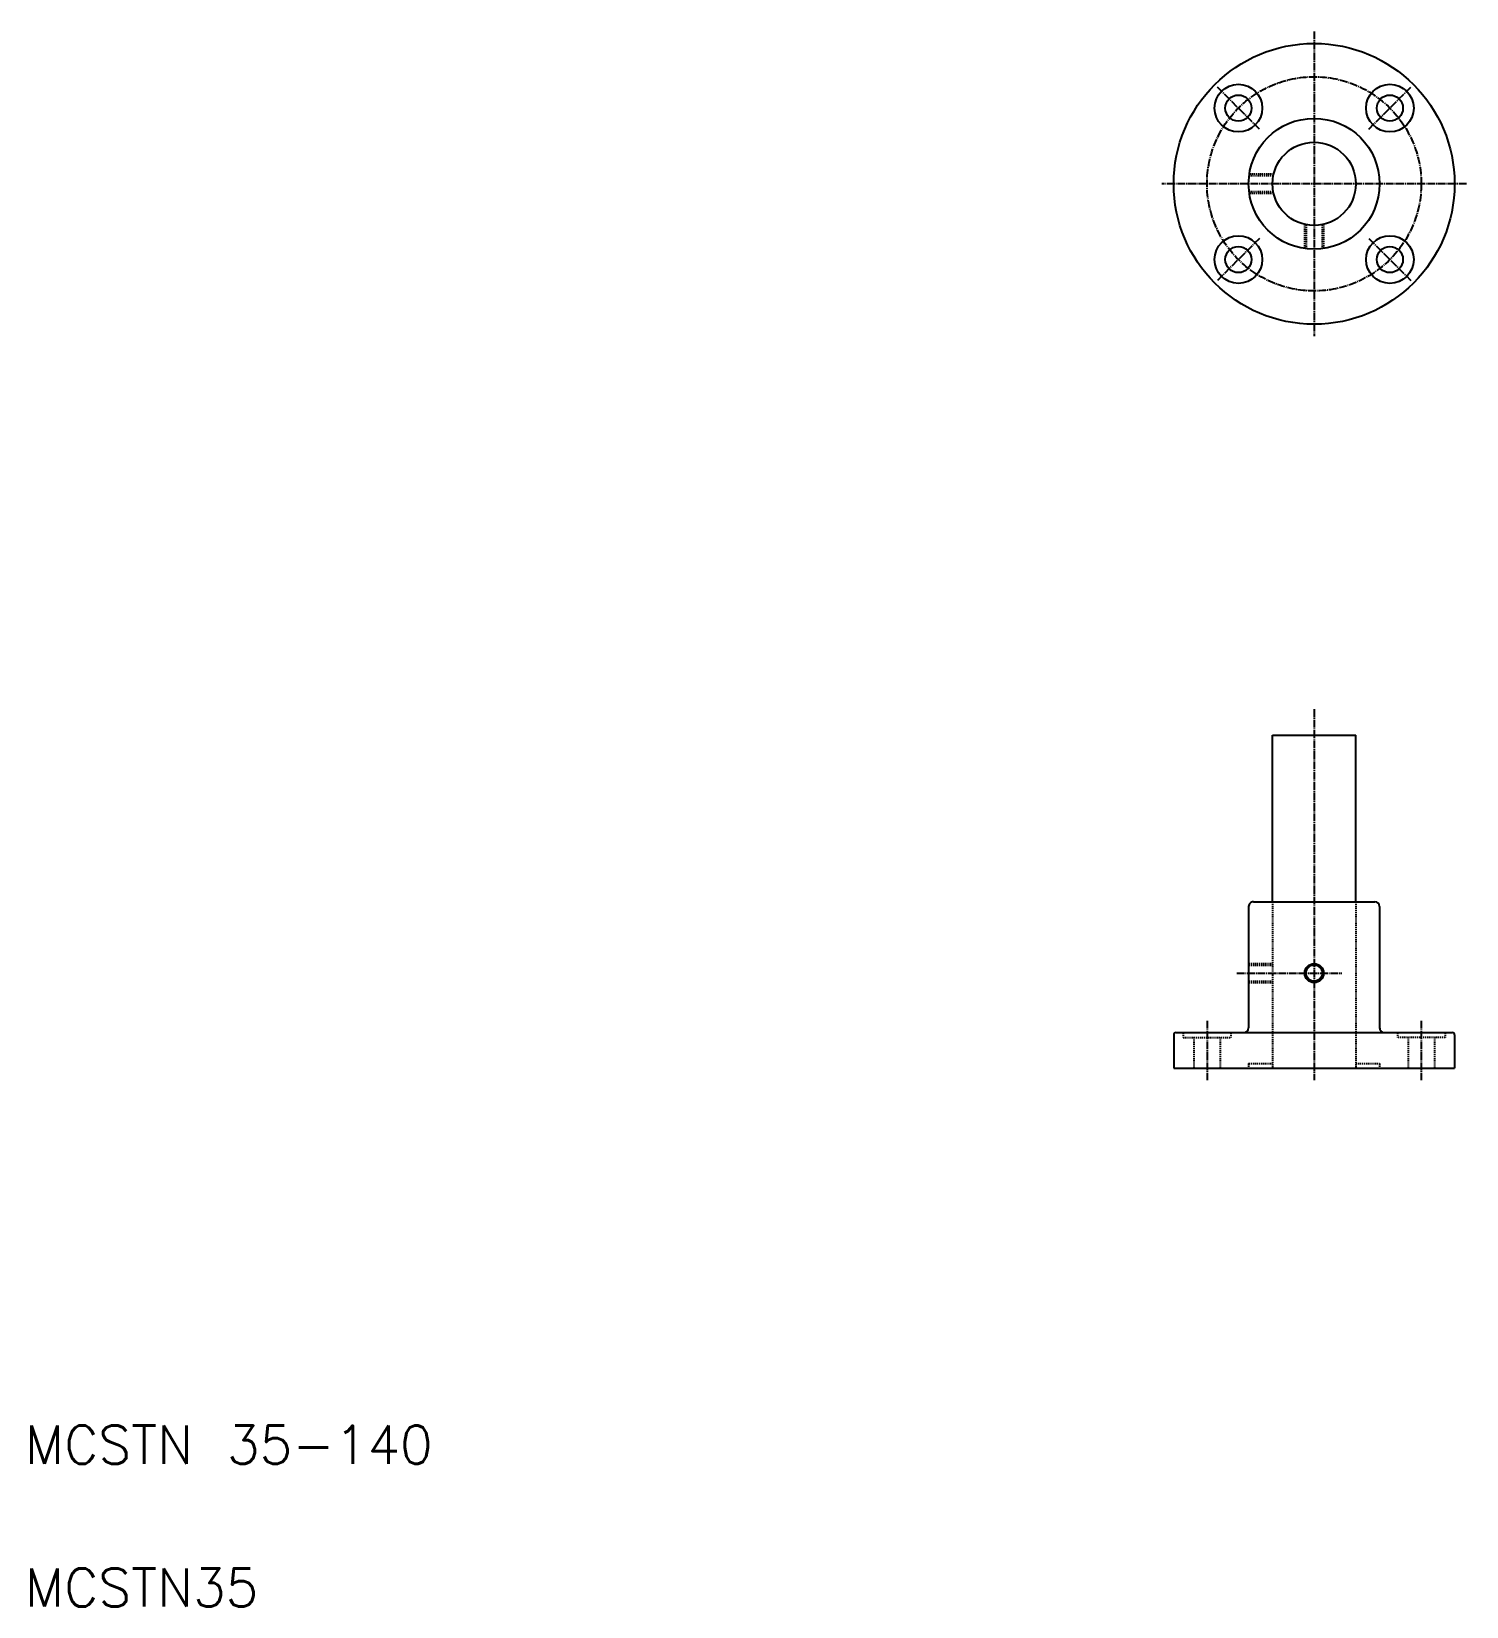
# Model space of a CAD drawing. Extents: x 43 to 646, y 40 to 702.
import ezdxf

# ---------------------------------------------------------------- set-up
doc = ezdxf.new("R2010")
doc.units = 0
doc.header["$LTSCALE"] = 0.25
doc.linetypes.add('CENTER', pattern=[17.5, 13, -1.5, 1.5, -1.5])
doc.linetypes.add('DASHED', pattern=[3.5, 2, -1.5])
doc.layers.get('0').update_dxf_attribs({"linetype": 'CONTINUOUS'})
doc.layers.add('CENTER', color=1, linetype='CENTER')
doc.styles.get("Standard").update_dxf_attribs({"font": 'txt', "bigfont": 'BIGFONT'})

msp = doc.modelspace()

# ---------------------------------------------------------------- linework, layer by layer
at = {"color": 3, "linetype": 'DASHED'}
for p, q in [((564.39, 641.22), (554.27, 641.22)), ((564.52, 641.82), (554.35, 641.82)), ((564.39, 634.42), (554.27, 634.42)), ((564.52, 633.82), (554.35, 633.82)), ((577.55, 620.79), (577.55, 610.62)), ((578.15, 620.66), (578.15, 610.54)), ((584.95, 620.66), (584.95, 610.54)), ((585.55, 620.79), (585.55, 610.62)), ((564.05, 336.15), (564.05, 266.15)), ((599.05, 336.15), (599.05, 266.15)), ((554.05, 310.15), (564.05, 310.15)), ((554.05, 309.55), (564.05, 309.55)), ((554.05, 302.75), (564.05, 302.75)), ((554.05, 302.15), (564.05, 302.15)), ((526.55, 281.15), (526.55, 279.15)), ((526.55, 279.15), (546.55, 279.15)), ((531.05, 279.15), (531.05, 266.15)), ((542.05, 279.15), (542.05, 266.15)), ((546.55, 281.15), (546.55, 279.15)), ((616.55, 281.15), (616.55, 279.15)), ((636.55, 279.15), (616.55, 279.15)), ((621.05, 279.15), (621.05, 266.15)), ((632.05, 279.15), (632.05, 266.15)), ((636.55, 281.15), (636.55, 279.15)), ((554.05, 268.15), (564.05, 268.15)), ((554.05, 268.15), (554.05, 266.15)), ((599.05, 268.15), (609.05, 268.15)), ((609.05, 268.15), (609.05, 266.15))]:
    msp.add_line(p, q, dxfattribs=at)
for p, q in [((559.43, 641.82), (559.43, 641.82)), ((561.98, 641.82), (561.98, 641.82)), ((564.05, 406.15), (599.05, 406.15)), ((564.05, 336.15), (564.05, 406.15)), ((599.05, 336.15), (599.05, 406.15)), ((554.05, 334.15), (554.05, 283.15)), ((556.05, 336.15), (607.05, 336.15)), ((609.05, 334.15), (609.05, 283.15)), ((522.55, 280.15), (522.55, 266.15)), ((523.55, 281.15), (639.55, 281.15)), ((640.55, 280.15), (640.55, 266.15)), ((522.55, 266.15), (640.55, 266.15))]:
    msp.add_line(p, q)
for centre, radius in [((581.55, 637.82), 59), ((549.74, 669.64), 10), ((549.74, 669.64), 5.5), ((613.37, 669.64), 10), ((613.37, 669.64), 5.5), ((581.55, 637.82), 27.5), ((581.55, 637.82), 17.5), ((549.74, 606), 10), ((613.37, 606), 10), ((549.74, 606), 5.5), ((613.37, 606), 5.5), ((581.55, 306.15), 3.4)]:
    msp.add_circle(centre, radius)
at = {"color": 3}
msp.add_circle((581.55, 306.15), 4, dxfattribs=at)
for centre, radius, start, end in [((556.05, 334.15), 2, 90, 180.00001), ((607.05, 334.15), 2, 0, 90), ((523.55, 280.15), 1, 90, 180.00001), ((552.05, 283.15), 2, 270, 0), ((611.05, 283.15), 2, 179.99999, 270), ((639.55, 280.15), 1, 0, 90)]:
    msp.add_arc(centre, radius, start, end)
at = {"layer": 'CENTER', "color": 1, "linetype": 'CENTER'}
for p, q in [((581.55, 701.82), (581.55, 573.82)), ((558.57, 660.81), (540.9, 678.48)), ((604.54, 660.81), (622.21, 678.48)), ((645.55, 637.82), (517.55, 637.82)), ((558.57, 614.84), (540.9, 597.17)), ((604.54, 614.84), (622.21, 597.17)), ((581.55, 417), (581.55, 261.15)), ((549.05, 306.15), (593.15, 306.15)), ((536.55, 286.15), (536.55, 261.15)), ((626.55, 286.15), (626.55, 261.15))]:
    msp.add_line(p, q, dxfattribs=at)
msp.add_circle((581.55, 637.82), 45, dxfattribs=at)

# ---------------------------------------------------------------- texts
for s, p in [('MCSTN 35-140', (40, 100)), ('MCSTN35', (40, 40))]:
    msp.add_text(s, height=16).set_placement(p)

doc.saveas('drawing.dxf')
